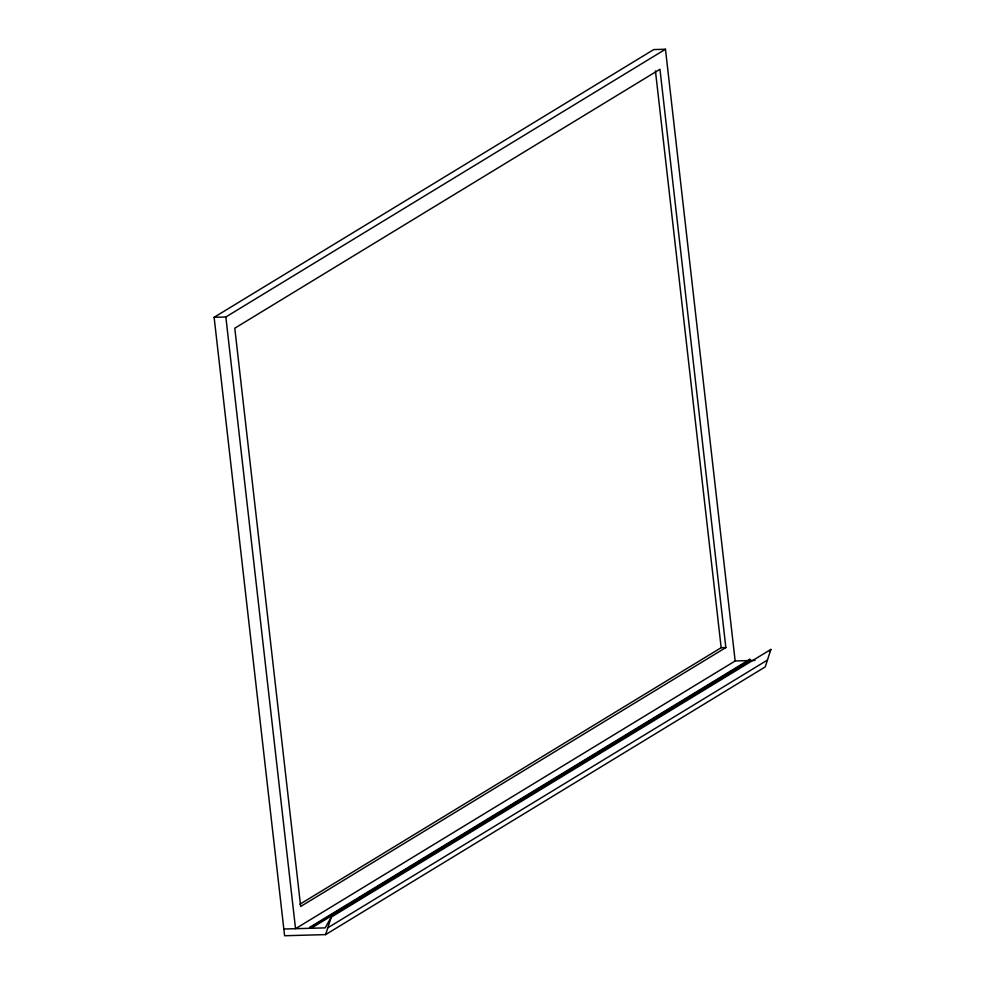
<?xml version="1.0" encoding="UTF-8"?>
<svg xmlns="http://www.w3.org/2000/svg" width="985" height="985" viewBox="0 0 985 985"><rect width="100%" height="100%" fill="white"/><g stroke="black" fill="none" stroke-linecap="round" stroke-linejoin="round"><path stroke-width="1.48" d="M325.604 934.605L331.256 917.133L770.873 649.423L765.234 666.894L325.604 934.605L284.591 935.75L214.127 317.293L653.745 49.57L665.466 49.25L735.155 660.972L295.537 928.695L225.848 316.973L665.466 49.25M331.256 917.133L325.173 927.87L311.186 928.252L310.213 927.045L749.831 659.322L750.804 660.529L755.003 660.418M769.519 651.799L770.873 649.423M283.815 929.015L309.241 928.313L310.213 927.045M749.831 659.322L748.859 660.59L735.155 660.972M299.92 904.218L721.168 647.687L725.846 647.564L659.962 69.27L234.787 328.202L300.671 906.483L725.846 647.564M309.241 928.313L747.553 661.391M311.186 928.252L750.804 660.529M327.808 927.796L767.438 660.073M214.127 317.293L225.848 316.973M655.444 70.932L721.168 647.687"/></g></svg>
